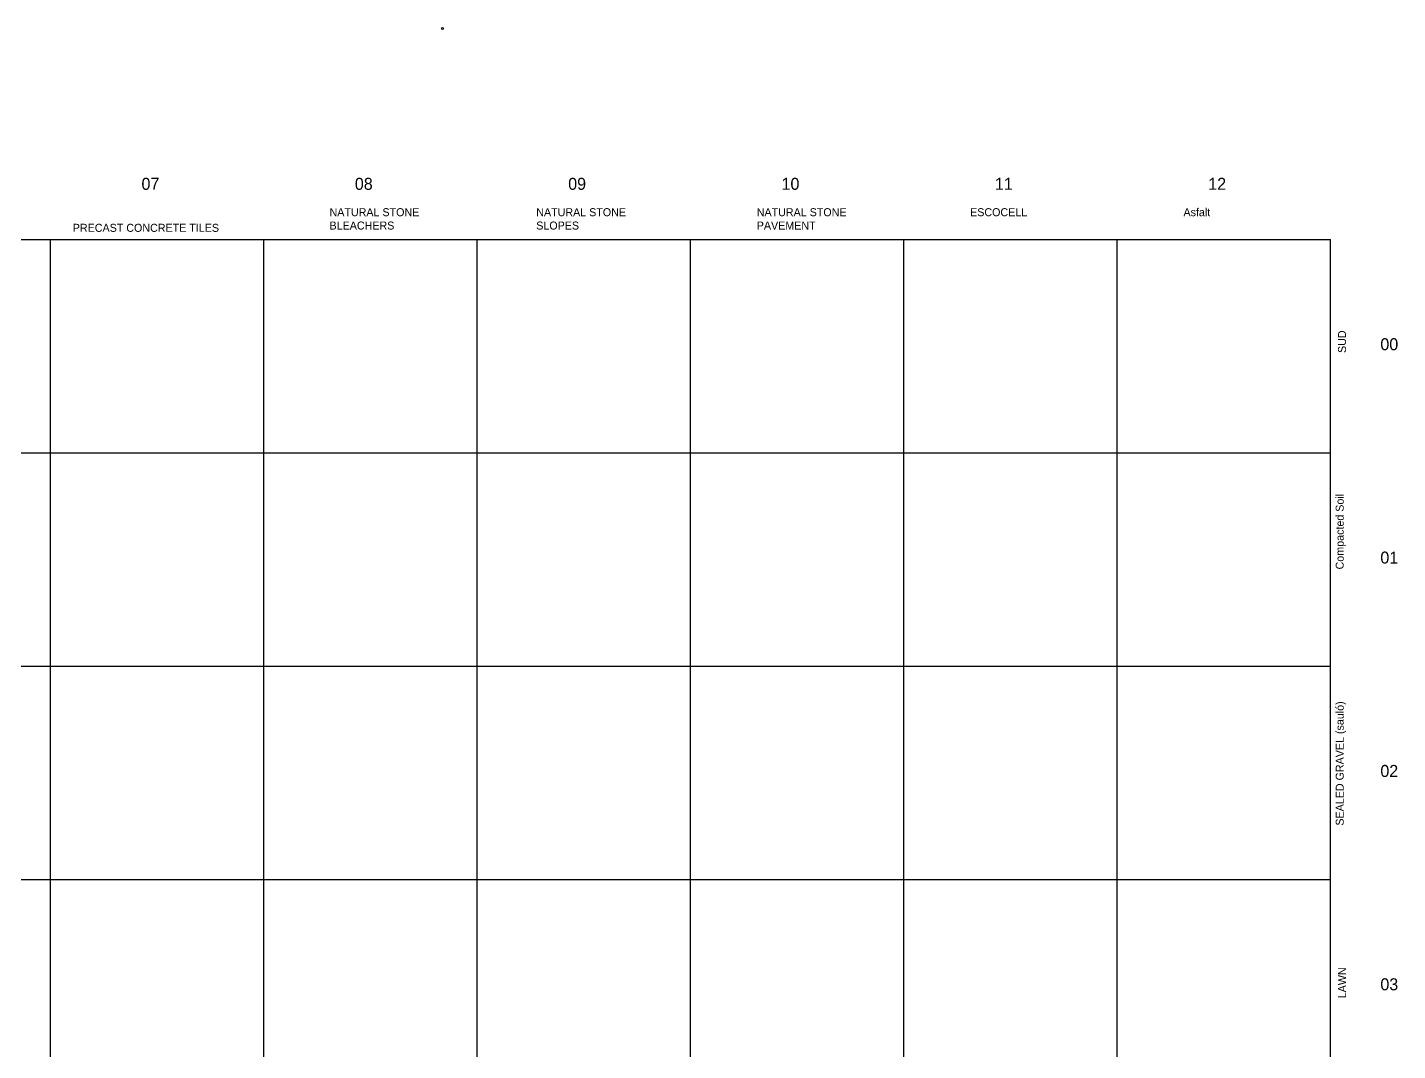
# Model space of a CAD drawing. Header units: metres. Extents: x -325 to 301, y -147 to 149.
# Drawn here: x 81.2 to 145.4, y 95.4 to 143.4 of the extents above; entities that cross this region are included whole.
import ezdxf

# ---------------------------------------------------------------- set-up
doc = ezdxf.new("R2010")
doc.units = ezdxf.units.M
doc.layers.add('-aux', color=50, linetype='Continuous', plot=False)
doc.layers.add('0-TX-1_25', color=7, linetype='Continuous', true_color=0x3f4f7f)
doc.layers.add('EIT_0 Llegenda', color=7, linetype='Continuous')
doc.styles.add('x-llegenda materials$0$ENGRAVERS', font='TT0586M.TTF')

msp = doc.modelspace()

# ---------------------------------------------------------------- linework, layer by layer
at = {"layer": '-aux'}
for points in [[(12.234, 133.457), (142.234, 133.457)], [(82.234, 3.457), (82.234, 133.457)], [(92.234, 3.457), (92.234, 133.457)], [(102.234, 3.457), (102.234, 133.457)], [(112.234, 3.457), (112.234, 133.457)], [(122.234, 3.457), (122.234, 133.457)], [(132.234, 3.457), (132.234, 133.457)], [(142.234, 3.457), (142.234, 133.457)], [(12.234, 123.457), (142.234, 123.457)], [(12.234, 113.457), (142.234, 113.457)], [(12.234, 103.457), (142.234, 103.457)]]:
    msp.add_lwpolyline(points, dxfattribs=at)
at = {"layer": '0-TX-1_25'}
msp.add_circle((100.606, 143.342), 0.0486, dxfattribs=at)

# ---------------------------------------------------------------- texts
at = {"layer": '0-TX-1_25', "insert": (100.576, 143.486), "char_height": 0.0375, "width": 1.92101, "attachment_point": 1, "style": 'x-llegenda materials$0$ENGRAVERS'}
msp.add_mtext('\\P\\PB4', dxfattribs=at)
at = {"layer": 'EIT_0 Llegenda', "style": 'x-llegenda materials$0$ENGRAVERS'}
for s, insert, char_height, width, attachment_point in [('07', (86.5, 136.34), 0.5625, 28.81515, 1), ('08', (96.5, 136.34), 0.5625, 28.81515, 1), ('09', (106.5, 136.34), 0.5625, 28.81515, 1), ('10', (116.5, 136.34), 0.5625, 28.81515, 1), ('11', (126.5, 136.34), 0.5625, 28.81515, 1), ('12', (136.5, 136.34), 0.5625, 28.81515, 1), ('NATURAL STONE\\PBLEACHERS', (95.314, 134.916), 0.375, 19.2101, 1), ('NATURAL STONE\\PSLOPES', (105.002, 134.916), 0.375, 19.2101, 1), ('NATURAL STONE\\PPAVEMENT', (115.338, 134.916), 0.375, 19.2101, 1), ('ESCOCELL', (125.338, 134.916), 0.375, 19.2101, 1), ('Asfalt', (135.338, 134.916), 0.375, 19.2101, 1), ('PRECAST CONCRETE TILES', (83.28, 134.184), 0.375, 19.2101, 1), ('00', (145.404, 128.822), 0.5625, 28.81515, 3), ('01', (145.404, 118.822), 0.5625, 28.81515, 3), ('02', (145.404, 108.822), 0.5625, 28.81515, 3), ('03', (145.404, 98.822), 0.5625, 28.81515, 3)]:
    msp.add_mtext(s, dxfattribs=dict(at, insert=insert, char_height=char_height, width=width, attachment_point=attachment_point))
at = {"layer": 'EIT_0 Llegenda', "char_height": 0.375, "width": 19.2101, "attachment_point": 9, "rotation": 90, "style": 'x-llegenda materials$0$ENGRAVERS'}
for s, insert in [('SUD', (142.962, 129.188)), ('Compacted Soil', (142.962, 121.526)), ('SEALED GRAVEL (sauló)', (142.962, 111.803)), ('LAWN', (142.962, 99.335))]:
    msp.add_mtext(s, dxfattribs=dict(at, insert=insert))

doc.saveas('drawing.dxf')
